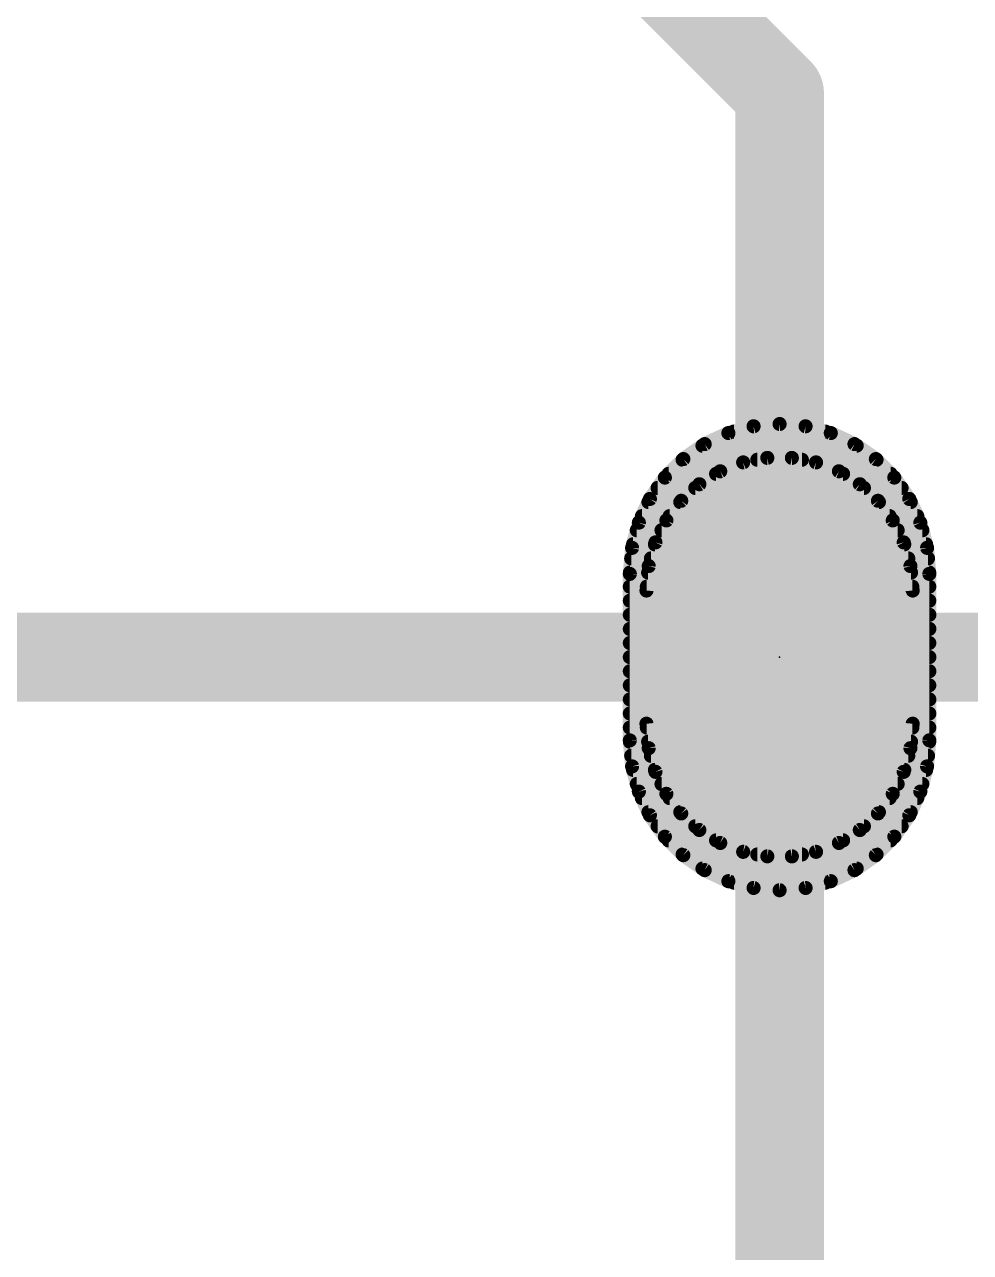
# Model space of a CAD drawing. Extents: x 1 to 105, y 18 to 66.
# Drawn here: x 59.23 to 67.76, y 44.17 to 55.23 of the extents above; entities that cross this region are included whole.
import ezdxf

# ---------------------------------------------------------------- set-up
doc = ezdxf.new("R2010")
doc.units = 0
for name, color, linetype in [('17', 122, 'CONTINUOUS'), ('2', 41, 'CONTINUOUS'), ('23', 53, 'CONTINUOUS'), ('29', 251, 'CONTINUOUS'), ('30', 251, 'CONTINUOUS'), ('4', 41, 'CONTINUOUS'), ('44', 251, 'CONTINUOUS'), ('5', 83, 'CONTINUOUS')]:
    doc.layers.add(name, color=color, linetype=linetype)

# ---------------------------------------------------------------- blocks, each defined once
blk = doc.blocks.new('RECT')
blk.add_solid([(-0.5, -0.5), (0.5, -0.5), (-0.5, 0.5), (0.5, 0.5)])
blk = doc.blocks.new('ROUNDP')
at = {"const_width": 0.5}
blk.add_lwpolyline([(0, -0.25, 1), (0, 0.25, 1), (0, -0.25)], format="xyb", dxfattribs=at)

msp = doc.modelspace()

# ---------------------------------------------------------------- linework, layer by layer
at = {"layer": '2', "const_width": 0.127}
for points in [[(65.8056, 51.6095), (65.5783, 51.5486)], [(66.04, 51.63), (65.8056, 51.6095)], [(66.2744, 51.6095), (66.04, 51.63)], [(66.5017, 51.5486), (66.2744, 51.6095)], [(65.5783, 51.5486), (65.365, 51.4491)], [(65.6283, 51.562), (66.4517, 51.562)], [(66.715, 51.4491), (66.5017, 51.5486)], [(65.365, 51.4491), (65.1722, 51.3142)], [(65.3448, 51.435), (66.7352, 51.435)], [(66.9078, 51.3142), (66.715, 51.4491)], [(65.1722, 51.3142), (65.0058, 51.1478)], [(65.1661, 51.308), (66.9139, 51.308)], [(67.0742, 51.1478), (66.9078, 51.3142)], [(65.0391, 51.181), (67.0409, 51.181)], [(65.0058, 51.1478), (64.8709, 50.955)], [(64.9402, 51.054), (67.1398, 51.054)], [(67.2091, 50.955), (67.0742, 51.1478)], [(64.8709, 50.955), (64.7714, 50.7417)], [(67.3086, 50.7417), (67.2091, 50.955)], [(64.8578, 50.927), (67.2222, 50.927)], [(64.7714, 50.7417), (64.7105, 50.5144)], [(64.7986, 50.8), (67.2814, 50.8)], [(67.3695, 50.5144), (67.3086, 50.7417)], [(64.753, 50.673), (67.327, 50.673)], [(64.7105, 50.5144), (64.69, 50.28)], [(64.719, 50.546), (67.361, 50.546)], [(67.39, 50.28), (67.3695, 50.5144)], [(64.7022, 50.419), (67.3778, 50.419)], [(64.69, 50.28), (64.69, 48.78)], [(64.691, 50.292), (67.389, 50.292)], [(67.39, 48.78), (67.39, 50.28)], [(64.69, 50.165), (67.39, 50.165)], [(64.69, 50.038), (67.39, 50.038)], [(64.69, 49.911), (67.39, 49.911)], [(64.69, 49.784), (67.39, 49.784)], [(64.69, 49.657), (67.39, 49.657)], [(64.69, 49.53), (67.39, 49.53)], [(64.69, 49.403), (67.39, 49.403)], [(64.69, 49.276), (67.39, 49.276)], [(64.69, 49.149), (67.39, 49.149)], [(64.69, 49.022), (67.39, 49.022)], [(64.69, 48.895), (67.39, 48.895)], [(64.69, 48.78), (64.7105, 48.5456)], [(64.691, 48.768), (67.3889, 48.768)], [(67.3695, 48.5456), (67.39, 48.78)], [(64.7022, 48.641), (67.3778, 48.641)], [(64.7105, 48.5456), (64.7714, 48.3183)], [(64.719, 48.514), (67.361, 48.514)], [(67.3086, 48.3183), (67.3695, 48.5456)], [(64.753, 48.387), (67.327, 48.387)], [(64.7714, 48.3183), (64.8709, 48.105)], [(67.2091, 48.105), (67.3086, 48.3183)], [(64.7986, 48.26), (67.2814, 48.26)], [(64.8578, 48.133), (67.2222, 48.133)], [(64.8709, 48.105), (65.0058, 47.9122)], [(67.0742, 47.9122), (67.2091, 48.105)], [(64.9402, 48.006), (67.1398, 48.006)], [(65.0058, 47.9122), (65.1722, 47.7458)], [(65.0391, 47.879), (67.0409, 47.879)], [(66.9078, 47.7458), (67.0742, 47.9122)], [(65.1661, 47.752), (66.9139, 47.752)], [(65.1722, 47.7458), (65.365, 47.6109)], [(66.715, 47.6109), (66.9078, 47.7458)], [(65.3448, 47.625), (66.7352, 47.625)], [(65.365, 47.6109), (65.5783, 47.5114)], [(65.5783, 47.5114), (65.8056, 47.4505)], [(66.2744, 47.4505), (66.5017, 47.5114)], [(66.5017, 47.5114), (66.715, 47.6109)], [(65.6283, 47.498), (66.4517, 47.498)], [(65.8056, 47.4505), (66.04, 47.43)], [(66.04, 47.43), (66.2744, 47.4505)]]:
    msp.add_lwpolyline(points, dxfattribs=at)
at = {"layer": '2', "const_width": 0.0635}
for points in [[(65.8028, 51.6411, 1), (65.8083, 51.5779)], [(65.8138, 51.5788, 1), (65.7974, 51.6402)], [(66.0428, 51.6616, 1), (66.0372, 51.5984)], [(66.0428, 51.5984, 1), (66.0372, 51.6616)], [(66.2826, 51.6402, 1), (66.2662, 51.5788)], [(66.2717, 51.5779, 1), (66.2772, 51.6411)], [(65.5701, 51.5793, 1), (65.5865, 51.5179)], [(65.5917, 51.5198, 1), (65.5649, 51.5774)], [(65.6283, 51.5938, 1), (65.6283, 51.5303)], [(66.4517, 51.5303, 1), (66.4517, 51.5938)], [(66.5151, 51.5774, 1), (66.4883, 51.5198)], [(66.4935, 51.5179, 1), (66.5099, 51.5793)], [(65.3448, 51.4668, 1), (65.3448, 51.4032)], [(65.3516, 51.4779, 1), (65.3784, 51.4204)], [(65.3832, 51.4231, 1), (65.3468, 51.4751)], [(66.7332, 51.4751, 1), (66.6968, 51.4231)], [(66.7016, 51.4204, 1), (66.7284, 51.4779)], [(66.7352, 51.4032, 1), (66.7352, 51.4668)], [(65.1661, 51.3398, 1), (65.1661, 51.2762)], [(65.154, 51.3402, 1), (65.1904, 51.2882)], [(65.1947, 51.2917, 1), (65.1498, 51.3366)], [(66.9302, 51.3366, 1), (66.8853, 51.2917)], [(66.8895, 51.2882, 1), (66.926, 51.3402)], [(66.9139, 51.2762, 1), (66.9139, 51.3398)], [(65.0391, 51.2128, 1), (65.0391, 51.1493)], [(67.0409, 51.1493, 1), (67.0409, 51.2128)], [(64.9402, 51.0858, 1), (64.9402, 51.0222)], [(64.9834, 51.1702, 1), (65.0283, 51.1253)], [(65.0318, 51.1296, 1), (64.9798, 51.166)], [(67.1002, 51.166, 1), (67.0481, 51.1296)], [(67.0517, 51.1253, 1), (67.0966, 51.1702)], [(67.1398, 51.0222, 1), (67.1398, 51.0858)], [(64.8449, 50.9732, 1), (64.8969, 50.9368)], [(64.8996, 50.9416, 1), (64.8421, 50.9684)], [(67.2379, 50.9684, 1), (67.1804, 50.9416)], [(67.1831, 50.9368, 1), (67.2351, 50.9732)], [(64.8578, 50.9588, 1), (64.8578, 50.8952)], [(67.2222, 50.8952, 1), (67.2222, 50.9588)], [(64.7426, 50.7551, 1), (64.8002, 50.7283)], [(64.8021, 50.7335, 1), (64.7407, 50.7499)], [(64.7986, 50.8318, 1), (64.7986, 50.7683)], [(67.3392, 50.7499, 1), (67.2779, 50.7335)], [(67.2798, 50.7283, 1), (67.3374, 50.7551)], [(67.2814, 50.7683, 1), (67.2814, 50.8318)], [(64.753, 50.7048, 1), (64.753, 50.6412)], [(67.327, 50.6412, 1), (67.327, 50.7048)], [(64.6798, 50.5226, 1), (64.7412, 50.5062)], [(64.7421, 50.5117, 1), (64.6789, 50.5172)], [(64.719, 50.5778, 1), (64.719, 50.5142)], [(67.4011, 50.5172, 1), (67.3379, 50.5117)], [(67.3388, 50.5062, 1), (67.4002, 50.5226)], [(67.361, 50.5142, 1), (67.361, 50.5778)], [(64.7022, 50.4508, 1), (64.7022, 50.3873)], [(67.3778, 50.3873, 1), (67.3778, 50.4508)], [(64.7217, 50.28, 1), (64.6582, 50.28)], [(64.691, 50.3238, 1), (64.691, 50.2602)], [(67.4217, 50.28, 1), (67.3582, 50.28)], [(67.389, 50.2602, 1), (67.389, 50.3238)], [(64.69, 50.1968, 1), (64.69, 50.1332)], [(64.6584, 50.2828, 1), (64.7216, 50.2772)], [(67.3584, 50.2772, 1), (67.4216, 50.2828)], [(67.39, 50.1332, 1), (67.39, 50.1968)], [(64.69, 50.0698, 1), (64.69, 50.0063)], [(67.39, 50.0063, 1), (67.39, 50.0698)], [(64.69, 49.9428, 1), (64.69, 49.8792)], [(67.39, 49.8792, 1), (67.39, 49.9428)], [(64.69, 49.8158, 1), (64.69, 49.7522)], [(67.39, 49.7522, 1), (67.39, 49.8158)], [(64.69, 49.6888, 1), (64.69, 49.6253)], [(67.39, 49.6253, 1), (67.39, 49.6888)], [(64.69, 49.5618, 1), (64.69, 49.4982)], [(67.39, 49.4982, 1), (67.39, 49.5618)], [(64.69, 49.4348, 1), (64.69, 49.3713)], [(67.39, 49.3713, 1), (67.39, 49.4348)], [(64.69, 49.3078, 1), (64.69, 49.2443)], [(67.39, 49.2443, 1), (67.39, 49.3078)], [(64.69, 49.1808, 1), (64.69, 49.1172)], [(67.39, 49.1172, 1), (67.39, 49.1808)], [(64.69, 49.0538, 1), (64.69, 48.9903)], [(67.39, 48.9903, 1), (67.39, 49.0538)], [(64.69, 48.9268, 1), (64.69, 48.8633)], [(67.39, 48.8633, 1), (67.39, 48.9268)], [(64.6582, 48.78, 1), (64.7217, 48.78)], [(64.7216, 48.7828, 1), (64.6584, 48.7772)], [(64.691, 48.7998, 1), (64.691, 48.7362)], [(67.3582, 48.78, 1), (67.4217, 48.78)], [(67.4216, 48.7772, 1), (67.3584, 48.7828)], [(67.3889, 48.7362, 1), (67.3889, 48.7998)], [(64.7022, 48.6728, 1), (64.7022, 48.6093)], [(67.3778, 48.6093, 1), (67.3778, 48.6728)], [(64.7412, 48.5538, 1), (64.6798, 48.5374)], [(64.6789, 48.5428, 1), (64.7421, 48.5483)], [(64.719, 48.5458, 1), (64.719, 48.4823)], [(67.3379, 48.5483, 1), (67.4011, 48.5428)], [(67.4002, 48.5374, 1), (67.3388, 48.5538)], [(67.361, 48.4823, 1), (67.361, 48.5458)], [(64.753, 48.4188, 1), (64.753, 48.3552)], [(64.8002, 48.3317, 1), (64.7426, 48.3049)], [(64.7407, 48.3101, 1), (64.8021, 48.3265)], [(67.2779, 48.3265, 1), (67.3392, 48.3101)], [(67.3374, 48.3049, 1), (67.2798, 48.3317)], [(67.327, 48.3552, 1), (67.327, 48.4188)], [(64.7986, 48.2918, 1), (64.7986, 48.2283)], [(67.2814, 48.2283, 1), (67.2814, 48.2918)], [(64.8578, 48.1648, 1), (64.8578, 48.1013)], [(64.8969, 48.1232, 1), (64.8449, 48.0868)], [(64.8421, 48.0916, 1), (64.8996, 48.1184)], [(67.1804, 48.1184, 1), (67.2379, 48.0916)], [(67.2351, 48.0868, 1), (67.1831, 48.1232)], [(67.2222, 48.1013, 1), (67.2222, 48.1648)], [(64.9402, 48.0378, 1), (64.9402, 47.9742)], [(67.1398, 47.9742, 1), (67.1398, 48.0378)], [(65.0283, 47.9347, 1), (64.9834, 47.8898)], [(64.9798, 47.894, 1), (65.0318, 47.9304)], [(65.0391, 47.9108, 1), (65.0391, 47.8473)], [(67.0409, 47.8473, 1), (67.0409, 47.9108)], [(67.0481, 47.9304, 1), (67.1002, 47.894)], [(67.0966, 47.8898, 1), (67.0517, 47.9347)], [(65.1661, 47.7838, 1), (65.1661, 47.7203)], [(65.1904, 47.7718, 1), (65.154, 47.7198)], [(65.1498, 47.7234, 1), (65.1947, 47.7683)], [(66.8853, 47.7683, 1), (66.9302, 47.7234)], [(66.926, 47.7198, 1), (66.8895, 47.7718)], [(66.9139, 47.7203, 1), (66.9139, 47.7838)], [(65.3448, 47.6568, 1), (65.3448, 47.5932)], [(66.7352, 47.5932, 1), (66.7352, 47.6568)], [(65.3784, 47.6396, 1), (65.3516, 47.5821)], [(65.3468, 47.5849, 1), (65.3832, 47.6369)], [(65.5865, 47.5421, 1), (65.5701, 47.4807)], [(65.5649, 47.4826, 1), (65.5917, 47.5402)], [(66.4883, 47.5402, 1), (66.5151, 47.4826)], [(66.5099, 47.4807, 1), (66.4935, 47.5421)], [(66.6968, 47.6369, 1), (66.7332, 47.5849)], [(66.7284, 47.5821, 1), (66.7016, 47.6396)], [(65.6283, 47.5298, 1), (65.6283, 47.4663)], [(65.8083, 47.4821, 1), (65.8028, 47.4189)], [(65.7974, 47.4198, 1), (65.8138, 47.4812)], [(66.0372, 47.4616, 1), (66.0428, 47.3984)], [(66.0372, 47.3984, 1), (66.0428, 47.4616)], [(66.2662, 47.4812, 1), (66.2826, 47.4198)], [(66.2772, 47.4189, 1), (66.2717, 47.4821)], [(66.4517, 47.4663, 1), (66.4517, 47.5298)]]:
    msp.add_lwpolyline(points, format="xyb", dxfattribs=at)
at = {"layer": '23'}
msp.add_point((66.04, 49.53), dxfattribs=at)
at = {"layer": '4'}
for points, const_width in [([(66.04, 54.61), (64.77, 55.88)], 0.8), ([(66.04, 52.28), (66.04, 54.61)], 0.8), ([(66.04, 54.61), (66.04, 54.61)], 0.8), ([(65.7116, 51.2842), (65.5051, 51.2042)], 0.127), ([(65.9293, 51.3249), (65.7116, 51.2842)], 0.127), ([(65.839, 51.308), (66.241, 51.308)], 0.127), ([(66.1507, 51.3249), (65.9293, 51.3249)], 0.127), ([(66.3684, 51.2842), (66.1507, 51.3249)], 0.127), ([(66.5749, 51.2042), (66.3684, 51.2842)], 0.127), ([(65.5051, 51.2042), (65.3168, 51.0876)], 0.127), ([(65.4676, 51.181), (66.6124, 51.181)], 0.127), ([(66.7632, 51.0876), (66.5749, 51.2042)], 0.127), ([(65.3168, 51.0876), (65.1532, 50.9384)], 0.127), ([(65.28, 51.054), (66.8, 51.054)], 0.127), ([(66.9268, 50.9384), (66.7632, 51.0876)], 0.127), ([(65.1532, 50.9384), (65.0197, 50.7617)], 0.127), ([(67.0603, 50.7617), (66.9268, 50.9384)], 0.127), ([(65.1446, 50.927), (66.9354, 50.927)], 0.127), ([(65.0197, 50.7617), (64.921, 50.5635)], 0.127), ([(65.0486, 50.8), (67.0314, 50.8)], 0.127), ([(67.159, 50.5635), (67.0603, 50.7617)], 0.127), ([(64.9756, 50.673), (67.1044, 50.673)], 0.127), ([(64.921, 50.5635), (64.8604, 50.3505)], 0.127), ([(64.9161, 50.546), (67.1639, 50.546)], 0.127), ([(67.2196, 50.3505), (67.159, 50.5635)], 0.127), ([(64.8799, 50.419), (67.2001, 50.419)], 0.127), ([(64.8604, 50.3505), (64.84, 50.13)], 0.127), ([(64.855, 50.292), (67.225, 50.292)], 0.127), ([(67.24, 50.13), (67.2196, 50.3505)], 0.127), ([(64.8432, 50.165), (67.2368, 50.165)], 0.127), ([(64.84, 50.13), (67.24, 50.13)], 0.127), ([(64.8604, 48.7095), (64.84, 48.93)], 0.127), ([(64.84, 48.93), (67.24, 48.93)], 0.127), ([(64.8432, 48.895), (67.2368, 48.895)], 0.127), ([(67.24, 48.93), (67.2196, 48.7095)], 0.127), ([(64.855, 48.768), (67.225, 48.768)], 0.127), ([(64.921, 48.4965), (64.8604, 48.7095)], 0.127), ([(64.8799, 48.641), (67.2001, 48.641)], 0.127), ([(67.2196, 48.7095), (67.159, 48.4965)], 0.127), ([(64.9161, 48.514), (67.1639, 48.514)], 0.127), ([(65.0197, 48.2983), (64.921, 48.4965)], 0.127), ([(67.159, 48.4965), (67.0603, 48.2983)], 0.127), ([(64.9756, 48.387), (67.1044, 48.387)], 0.127), ([(65.1532, 48.1216), (65.0197, 48.2983)], 0.127), ([(67.0603, 48.2983), (66.9268, 48.1216)], 0.127), ([(65.0486, 48.26), (67.0314, 48.26)], 0.127), ([(65.1446, 48.133), (66.9354, 48.133)], 0.127), ([(65.3168, 47.9724), (65.1532, 48.1216)], 0.127), ([(66.9268, 48.1216), (66.7632, 47.9724)], 0.127), ([(65.28, 48.006), (66.8, 48.006)], 0.127), ([(65.5051, 47.8558), (65.3168, 47.9724)], 0.127), ([(66.7632, 47.9724), (66.5749, 47.8558)], 0.127), ([(65.4676, 47.879), (66.6124, 47.879)], 0.127), ([(65.7116, 47.7758), (65.5051, 47.8558)], 0.127), ([(66.5749, 47.8558), (66.3684, 47.7758)], 0.127), ([(65.9293, 47.7351), (65.7116, 47.7758)], 0.127), ([(65.839, 47.752), (66.241, 47.752)], 0.127), ([(66.1507, 47.7351), (65.9293, 47.7351)], 0.127), ([(66.3684, 47.7758), (66.1507, 47.7351)], 0.127), ([(66.04, 46.78), (66.04, 44.66)], 0.8), ([(66.04, 44.66), (66.04, 44.66)], 0.8)]:
    msp.add_lwpolyline(points, dxfattribs=dict(at, const_width=const_width))
for points, const_width in [([(66.24, 54.61, 1), (65.84, 54.61)], 0.4), ([(66.1814, 54.4686, 1), (65.8986, 54.7514)], 0.4), ([(65.8986, 54.7514, 1), (66.1814, 54.4686)], 0.4), ([(65.8986, 54.4686, 1), (66.1814, 54.7514)], 0.4), ([(65.84, 52.28, 1), (66.24, 52.28)], 0.4), ([(65.7058, 51.3154, 1), (65.7174, 51.253)], 0.0635), ([(65.7231, 51.2546, 1), (65.7001, 51.3138)], 0.0635), ([(65.839, 51.3398, 1), (65.839, 51.2762)], 0.0635), ([(65.9293, 51.3566, 1), (65.9293, 51.2931)], 0.0635), ([(65.9351, 51.2937, 1), (65.9234, 51.3561)], 0.0635), ([(66.1566, 51.3561, 1), (66.1449, 51.2937)], 0.0635), ([(66.1507, 51.2931, 1), (66.1507, 51.3566)], 0.0635), ([(66.241, 51.2762, 1), (66.241, 51.3398)], 0.0635), ([(66.3799, 51.3138, 1), (66.3569, 51.2546)], 0.0635), ([(66.3626, 51.253, 1), (66.3742, 51.3154)], 0.0635), ([(65.4676, 51.2128, 1), (65.4676, 51.1493)], 0.0635), ([(65.4936, 51.2338, 1), (65.5166, 51.1746)], 0.0635), ([(65.5218, 51.1772, 1), (65.4884, 51.2312)], 0.0635), ([(66.5916, 51.2312, 1), (66.5582, 51.1772)], 0.0635), ([(66.5634, 51.1746, 1), (66.5864, 51.2338)], 0.0635), ([(66.6124, 51.1493, 1), (66.6124, 51.2128)], 0.0635), ([(65.28, 51.0858, 1), (65.28, 51.0222)], 0.0635), ([(65.3001, 51.1146, 1), (65.3335, 51.0606)], 0.0635), ([(65.3382, 51.0642, 1), (65.2954, 51.1111)], 0.0635), ([(66.7845, 51.1111, 1), (66.7418, 51.0642)], 0.0635), ([(66.7464, 51.0606, 1), (66.7799, 51.1146)], 0.0635), ([(66.8, 51.0222, 1), (66.8, 51.0858)], 0.0635), ([(65.1785, 50.9193, 1), (65.1279, 50.9576)], 0.0635), ([(66.9521, 50.9576, 1), (66.9015, 50.9193)], 0.0635), ([(65.1446, 50.9588, 1), (65.1446, 50.8952)], 0.0635), ([(65.1318, 50.9619, 1), (65.1746, 50.915)], 0.0635), ([(66.9054, 50.915, 1), (66.9482, 50.9619)], 0.0635), ([(66.9354, 50.8952, 1), (66.9354, 50.9588)], 0.0635), ([(64.9944, 50.7809, 1), (65.0451, 50.7426)], 0.0635), ([(65.0482, 50.7476, 1), (64.9913, 50.7759)], 0.0635), ([(65.0486, 50.8318, 1), (65.0486, 50.7683)], 0.0635), ([(67.0887, 50.7759, 1), (67.0318, 50.7476)], 0.0635), ([(67.0314, 50.7683, 1), (67.0314, 50.8318)], 0.0635), ([(67.0349, 50.7426, 1), (67.0856, 50.7809)], 0.0635), ([(64.9756, 50.7048, 1), (64.9756, 50.6412)], 0.0635), ([(67.1044, 50.6412, 1), (67.1044, 50.7048)], 0.0635), ([(64.9161, 50.5778, 1), (64.9161, 50.5142)], 0.0635), ([(64.8926, 50.5776, 1), (64.9495, 50.5493)], 0.0635), ([(64.9516, 50.5548, 1), (64.8905, 50.5722)], 0.0635), ([(67.1895, 50.5722, 1), (67.1284, 50.5548)], 0.0635), ([(67.1305, 50.5493, 1), (67.1874, 50.5776)], 0.0635), ([(67.1639, 50.5142, 1), (67.1639, 50.5778)], 0.0635), ([(64.8799, 50.4508, 1), (64.8799, 50.3873)], 0.0635), ([(67.2001, 50.3873, 1), (67.2001, 50.4508)], 0.0635), ([(64.855, 50.3238, 1), (64.855, 50.2602)], 0.0635), ([(64.8299, 50.3592, 1), (64.891, 50.3418)], 0.0635), ([(64.892, 50.3476, 1), (64.8288, 50.3534)], 0.0635), ([(67.2512, 50.3534, 1), (67.188, 50.3476)], 0.0635), ([(67.189, 50.3418, 1), (67.2501, 50.3592)], 0.0635), ([(67.225, 50.2602, 1), (67.225, 50.3238)], 0.0635), ([(64.8432, 50.1968, 1), (64.8432, 50.1332)], 0.0635), ([(67.2368, 50.1332, 1), (67.2368, 50.1968)], 0.0635), ([(64.84, 50.1618, 1), (64.84, 50.0983)], 0.0635), ([(64.8084, 50.1329, 1), (64.8716, 50.1271)], 0.0635), ([(67.2084, 50.1271, 1), (67.2716, 50.1329)], 0.0635), ([(67.24, 50.0983, 1), (67.24, 50.1618)], 0.0635), ([(64.84, 48.9618, 1), (64.84, 48.8982)], 0.0635), ([(64.8716, 48.9329, 1), (64.8084, 48.9271)], 0.0635), ([(64.8432, 48.9268, 1), (64.8432, 48.8633)], 0.0635), ([(67.2716, 48.9271, 1), (67.2084, 48.9329)], 0.0635), ([(67.2368, 48.8633, 1), (67.2368, 48.9268)], 0.0635), ([(67.24, 48.8982, 1), (67.24, 48.9618)], 0.0635), ([(64.855, 48.7998, 1), (64.855, 48.7362)], 0.0635), ([(67.225, 48.7362, 1), (67.225, 48.7998)], 0.0635), ([(64.891, 48.7182, 1), (64.8299, 48.7008)], 0.0635), ([(64.8288, 48.7066, 1), (64.892, 48.7124)], 0.0635), ([(64.8799, 48.6728, 1), (64.8799, 48.6093)], 0.0635), ([(67.188, 48.7124, 1), (67.2512, 48.7066)], 0.0635), ([(67.2501, 48.7008, 1), (67.189, 48.7182)], 0.0635), ([(67.2001, 48.6093, 1), (67.2001, 48.6728)], 0.0635), ([(64.9161, 48.5458, 1), (64.9161, 48.4823)], 0.0635), ([(67.1639, 48.4823, 1), (67.1639, 48.5458)], 0.0635), ([(64.9495, 48.5107, 1), (64.8926, 48.4824)], 0.0635), ([(64.8905, 48.4878, 1), (64.9516, 48.5052)], 0.0635), ([(67.1284, 48.5052, 1), (67.1895, 48.4878)], 0.0635), ([(67.1874, 48.4824, 1), (67.1305, 48.5107)], 0.0635), ([(64.9756, 48.4188, 1), (64.9756, 48.3552)], 0.0635), ([(65.0451, 48.3174, 1), (64.9944, 48.2791)], 0.0635), ([(64.9913, 48.2841, 1), (65.0482, 48.3124)], 0.0635), ([(67.0318, 48.3124, 1), (67.0887, 48.2841)], 0.0635), ([(67.0856, 48.2791, 1), (67.0349, 48.3174)], 0.0635), ([(67.1044, 48.3552, 1), (67.1044, 48.4188)], 0.0635), ([(65.0486, 48.2918, 1), (65.0486, 48.2283)], 0.0635), ([(67.0314, 48.2283, 1), (67.0314, 48.2918)], 0.0635), ([(65.1446, 48.1648, 1), (65.1446, 48.1013)], 0.0635), ([(65.1746, 48.145, 1), (65.1318, 48.0981)], 0.0635), ([(65.1279, 48.1024, 1), (65.1785, 48.1407)], 0.0635), ([(66.9015, 48.1407, 1), (66.9521, 48.1024)], 0.0635), ([(66.9482, 48.0981, 1), (66.9054, 48.145)], 0.0635), ([(66.9354, 48.1013, 1), (66.9354, 48.1648)], 0.0635), ([(65.28, 48.0378, 1), (65.28, 47.9742)], 0.0635), ([(65.3335, 47.9994, 1), (65.3001, 47.9454)], 0.0635), ([(65.2954, 47.9489, 1), (65.3382, 47.9958)], 0.0635), ([(66.7418, 47.9958, 1), (66.7845, 47.9489)], 0.0635), ([(66.7799, 47.9454, 1), (66.7464, 47.9994)], 0.0635), ([(66.8, 47.9742, 1), (66.8, 48.0378)], 0.0635), ([(65.4676, 47.9108, 1), (65.4676, 47.8473)], 0.0635), ([(65.5166, 47.8854, 1), (65.4936, 47.8262)], 0.0635), ([(65.4884, 47.8288, 1), (65.5218, 47.8828)], 0.0635), ([(66.5582, 47.8828, 1), (66.5916, 47.8288)], 0.0635), ([(66.5864, 47.8262, 1), (66.5634, 47.8854)], 0.0635), ([(66.6124, 47.8473, 1), (66.6124, 47.9108)], 0.0635), ([(65.7174, 47.807, 1), (65.7058, 47.7446)], 0.0635), ([(65.7001, 47.7462, 1), (65.7231, 47.8054)], 0.0635), ([(65.839, 47.7838, 1), (65.839, 47.7203)], 0.0635), ([(65.9293, 47.7669, 1), (65.9293, 47.7034)], 0.0635), ([(65.9234, 47.7039, 1), (65.9351, 47.7663)], 0.0635), ([(66.1449, 47.7663, 1), (66.1566, 47.7039)], 0.0635), ([(66.1507, 47.7034, 1), (66.1507, 47.7669)], 0.0635), ([(66.241, 47.7203, 1), (66.241, 47.7838)], 0.0635), ([(66.3569, 47.8054, 1), (66.3799, 47.7462)], 0.0635), ([(66.3742, 47.7446, 1), (66.3626, 47.807)], 0.0635), ([(66.24, 46.78, 1), (65.84, 46.78)], 0.4), ([(66.1814, 44.8014, 1), (65.8986, 44.5186)], 0.4), ([(65.8986, 44.5186, 1), (66.1814, 44.8014)], 0.4), ([(65.84, 44.66, 1), (66.24, 44.66)], 0.4)]:
    msp.add_lwpolyline(points, format="xyb", dxfattribs=dict(at, const_width=const_width))
at = {"layer": '44'}
for centre in [(66.04, 52.28), (66.02, 49.53), (66.04, 46.78), (66.04, 44.66)]:
    msp.add_circle(centre, 0, dxfattribs=at)
at = {"layer": '5'}
for points, const_width in [([(65.8056, 51.6095), (65.5783, 51.5486)], 0.127), ([(66.04, 51.63), (65.8056, 51.6095)], 0.127), ([(66.2744, 51.6095), (66.04, 51.63)], 0.127), ([(66.5017, 51.5486), (66.2744, 51.6095)], 0.127), ([(65.5783, 51.5486), (65.365, 51.4491)], 0.127), ([(65.6283, 51.562), (66.4517, 51.562)], 0.127), ([(66.715, 51.4491), (66.5017, 51.5486)], 0.127), ([(65.365, 51.4491), (65.1722, 51.3142)], 0.127), ([(65.3448, 51.435), (66.7352, 51.435)], 0.127), ([(66.9078, 51.3142), (66.715, 51.4491)], 0.127), ([(65.1722, 51.3142), (65.0058, 51.1478)], 0.127), ([(65.1661, 51.308), (66.9139, 51.308)], 0.127), ([(67.0742, 51.1478), (66.9078, 51.3142)], 0.127), ([(65.0391, 51.181), (67.0409, 51.181)], 0.127), ([(65.0058, 51.1478), (64.8709, 50.955)], 0.127), ([(64.9402, 51.054), (67.1398, 51.054)], 0.127), ([(67.2091, 50.955), (67.0742, 51.1478)], 0.127), ([(64.8709, 50.955), (64.7714, 50.7417)], 0.127), ([(67.3086, 50.7417), (67.2091, 50.955)], 0.127), ([(64.8578, 50.927), (67.2222, 50.927)], 0.127), ([(64.7714, 50.7417), (64.7105, 50.5144)], 0.127), ([(64.7986, 50.8), (67.2814, 50.8)], 0.127), ([(67.3695, 50.5144), (67.3086, 50.7417)], 0.127), ([(64.753, 50.673), (67.327, 50.673)], 0.127), ([(64.7105, 50.5144), (64.69, 50.28)], 0.127), ([(64.719, 50.546), (67.361, 50.546)], 0.127), ([(67.39, 50.28), (67.3695, 50.5144)], 0.127), ([(64.7022, 50.419), (67.3778, 50.419)], 0.127), ([(64.69, 50.28), (64.69, 48.78)], 0.127), ([(64.691, 50.292), (67.389, 50.292)], 0.127), ([(67.39, 48.78), (67.39, 50.28)], 0.127), ([(64.69, 50.165), (67.39, 50.165)], 0.127), ([(64.69, 50.038), (67.39, 50.038)], 0.127), ([(66.02, 49.53), (54.59, 49.53)], 0.8), ([(64.69, 49.911), (67.39, 49.911)], 0.127), ([(77.45, 49.53), (66.02, 49.53)], 0.8), ([(64.69, 49.784), (67.39, 49.784)], 0.127), ([(64.69, 49.657), (67.39, 49.657)], 0.127), ([(64.69, 49.53), (67.39, 49.53)], 0.127), ([(64.69, 49.403), (67.39, 49.403)], 0.127), ([(64.69, 49.276), (67.39, 49.276)], 0.127), ([(64.69, 49.149), (67.39, 49.149)], 0.127), ([(64.69, 49.022), (67.39, 49.022)], 0.127), ([(64.69, 48.895), (67.39, 48.895)], 0.127), ([(64.69, 48.78), (64.7105, 48.5456)], 0.127), ([(64.691, 48.768), (67.3889, 48.768)], 0.127), ([(67.3695, 48.5456), (67.39, 48.78)], 0.127), ([(64.7022, 48.641), (67.3778, 48.641)], 0.127), ([(64.7105, 48.5456), (64.7714, 48.3183)], 0.127), ([(64.719, 48.514), (67.361, 48.514)], 0.127), ([(67.3086, 48.3183), (67.3695, 48.5456)], 0.127), ([(64.753, 48.387), (67.327, 48.387)], 0.127), ([(64.7714, 48.3183), (64.8709, 48.105)], 0.127), ([(67.2091, 48.105), (67.3086, 48.3183)], 0.127), ([(64.7986, 48.26), (67.2814, 48.26)], 0.127), ([(64.8578, 48.133), (67.2222, 48.133)], 0.127), ([(64.8709, 48.105), (65.0058, 47.9122)], 0.127), ([(67.0742, 47.9122), (67.2091, 48.105)], 0.127), ([(64.9402, 48.006), (67.1398, 48.006)], 0.127), ([(65.0058, 47.9122), (65.1722, 47.7458)], 0.127), ([(65.0391, 47.879), (67.0409, 47.879)], 0.127), ([(66.9078, 47.7458), (67.0742, 47.9122)], 0.127), ([(65.1661, 47.752), (66.9139, 47.752)], 0.127), ([(65.1722, 47.7458), (65.365, 47.6109)], 0.127), ([(66.715, 47.6109), (66.9078, 47.7458)], 0.127), ([(65.3448, 47.625), (66.7352, 47.625)], 0.127), ([(65.365, 47.6109), (65.5783, 47.5114)], 0.127), ([(65.5783, 47.5114), (65.8056, 47.4505)], 0.127), ([(66.2744, 47.4505), (66.5017, 47.5114)], 0.127), ([(66.5017, 47.5114), (66.715, 47.6109)], 0.127), ([(65.6283, 47.498), (66.4517, 47.498)], 0.127), ([(65.8056, 47.4505), (66.04, 47.43)], 0.127), ([(66.04, 47.43), (66.2744, 47.4505)], 0.127)]:
    msp.add_lwpolyline(points, dxfattribs=dict(at, const_width=const_width))
for points, const_width in [([(65.8028, 51.6411, 1), (65.8083, 51.5779)], 0.0635), ([(65.8138, 51.5788, 1), (65.7974, 51.6402)], 0.0635), ([(66.0428, 51.6616, 1), (66.0372, 51.5984)], 0.0635), ([(66.0428, 51.5984, 1), (66.0372, 51.6616)], 0.0635), ([(66.2826, 51.6402, 1), (66.2662, 51.5788)], 0.0635), ([(66.2717, 51.5779, 1), (66.2772, 51.6411)], 0.0635), ([(65.5701, 51.5793, 1), (65.5865, 51.5179)], 0.0635), ([(65.5917, 51.5198, 1), (65.5649, 51.5774)], 0.0635), ([(65.6283, 51.5938, 1), (65.6283, 51.5303)], 0.0635), ([(66.4517, 51.5303, 1), (66.4517, 51.5938)], 0.0635), ([(66.5151, 51.5774, 1), (66.4883, 51.5198)], 0.0635), ([(66.4935, 51.5179, 1), (66.5099, 51.5793)], 0.0635), ([(65.3448, 51.4668, 1), (65.3448, 51.4032)], 0.0635), ([(65.3516, 51.4779, 1), (65.3784, 51.4204)], 0.0635), ([(65.3832, 51.4231, 1), (65.3468, 51.4751)], 0.0635), ([(66.7332, 51.4751, 1), (66.6968, 51.4231)], 0.0635), ([(66.7016, 51.4204, 1), (66.7284, 51.4779)], 0.0635), ([(66.7352, 51.4032, 1), (66.7352, 51.4668)], 0.0635), ([(65.1661, 51.3398, 1), (65.1661, 51.2762)], 0.0635), ([(65.154, 51.3402, 1), (65.1904, 51.2882)], 0.0635), ([(65.1947, 51.2917, 1), (65.1498, 51.3366)], 0.0635), ([(66.9302, 51.3366, 1), (66.8853, 51.2917)], 0.0635), ([(66.8895, 51.2882, 1), (66.926, 51.3402)], 0.0635), ([(66.9139, 51.2762, 1), (66.9139, 51.3398)], 0.0635), ([(65.0391, 51.2128, 1), (65.0391, 51.1493)], 0.0635), ([(67.0409, 51.1493, 1), (67.0409, 51.2128)], 0.0635), ([(64.9402, 51.0858, 1), (64.9402, 51.0222)], 0.0635), ([(64.9834, 51.1702, 1), (65.0283, 51.1253)], 0.0635), ([(65.0318, 51.1296, 1), (64.9798, 51.166)], 0.0635), ([(67.1002, 51.166, 1), (67.0481, 51.1296)], 0.0635), ([(67.0517, 51.1253, 1), (67.0966, 51.1702)], 0.0635), ([(67.1398, 51.0222, 1), (67.1398, 51.0858)], 0.0635), ([(64.8449, 50.9732, 1), (64.8969, 50.9368)], 0.0635), ([(64.8996, 50.9416, 1), (64.8421, 50.9684)], 0.0635), ([(67.2379, 50.9684, 1), (67.1804, 50.9416)], 0.0635), ([(67.1831, 50.9368, 1), (67.2351, 50.9732)], 0.0635), ([(64.8578, 50.9588, 1), (64.8578, 50.8952)], 0.0635), ([(67.2222, 50.8952, 1), (67.2222, 50.9588)], 0.0635), ([(64.7426, 50.7551, 1), (64.8002, 50.7283)], 0.0635), ([(64.8021, 50.7335, 1), (64.7407, 50.7499)], 0.0635), ([(64.7986, 50.8318, 1), (64.7986, 50.7683)], 0.0635), ([(67.3392, 50.7499, 1), (67.2779, 50.7335)], 0.0635), ([(67.2798, 50.7283, 1), (67.3374, 50.7551)], 0.0635), ([(67.2814, 50.7683, 1), (67.2814, 50.8318)], 0.0635), ([(64.753, 50.7048, 1), (64.753, 50.6412)], 0.0635), ([(67.327, 50.6412, 1), (67.327, 50.7048)], 0.0635), ([(64.6798, 50.5226, 1), (64.7412, 50.5062)], 0.0635), ([(64.7421, 50.5117, 1), (64.6789, 50.5172)], 0.0635), ([(64.719, 50.5778, 1), (64.719, 50.5142)], 0.0635), ([(67.4011, 50.5172, 1), (67.3379, 50.5117)], 0.0635), ([(67.3388, 50.5062, 1), (67.4002, 50.5226)], 0.0635), ([(67.361, 50.5142, 1), (67.361, 50.5778)], 0.0635), ([(64.7022, 50.4508, 1), (64.7022, 50.3873)], 0.0635), ([(67.3778, 50.3873, 1), (67.3778, 50.4508)], 0.0635), ([(64.7217, 50.28, 1), (64.6582, 50.28)], 0.0635), ([(64.691, 50.3238, 1), (64.691, 50.2602)], 0.0635), ([(67.4217, 50.28, 1), (67.3582, 50.28)], 0.0635), ([(67.389, 50.2602, 1), (67.389, 50.3238)], 0.0635), ([(64.69, 50.1968, 1), (64.69, 50.1332)], 0.0635), ([(64.6584, 50.2828, 1), (64.7216, 50.2772)], 0.0635), ([(67.3584, 50.2772, 1), (67.4216, 50.2828)], 0.0635), ([(67.39, 50.1332, 1), (67.39, 50.1968)], 0.0635), ([(64.69, 50.0698, 1), (64.69, 50.0063)], 0.0635), ([(67.39, 50.0063, 1), (67.39, 50.0698)], 0.0635), ([(64.69, 49.9428, 1), (64.69, 49.8792)], 0.0635), ([(66.02, 49.73, 1), (66.02, 49.33)], 0.4), ([(66.02, 49.33, 1), (66.02, 49.73)], 0.4), ([(67.39, 49.8792, 1), (67.39, 49.9428)], 0.0635), ([(64.69, 49.8158, 1), (64.69, 49.7522)], 0.0635), ([(67.39, 49.7522, 1), (67.39, 49.8158)], 0.0635), ([(64.69, 49.6888, 1), (64.69, 49.6253)], 0.0635), ([(67.39, 49.6253, 1), (67.39, 49.6888)], 0.0635), ([(64.69, 49.5618, 1), (64.69, 49.4982)], 0.0635), ([(67.39, 49.4982, 1), (67.39, 49.5618)], 0.0635), ([(64.69, 49.4348, 1), (64.69, 49.3713)], 0.0635), ([(67.39, 49.3713, 1), (67.39, 49.4348)], 0.0635), ([(64.69, 49.3078, 1), (64.69, 49.2443)], 0.0635), ([(67.39, 49.2443, 1), (67.39, 49.3078)], 0.0635), ([(64.69, 49.1808, 1), (64.69, 49.1172)], 0.0635), ([(67.39, 49.1172, 1), (67.39, 49.1808)], 0.0635), ([(64.69, 49.0538, 1), (64.69, 48.9903)], 0.0635), ([(67.39, 48.9903, 1), (67.39, 49.0538)], 0.0635), ([(64.69, 48.9268, 1), (64.69, 48.8633)], 0.0635), ([(67.39, 48.8633, 1), (67.39, 48.9268)], 0.0635), ([(64.6582, 48.78, 1), (64.7217, 48.78)], 0.0635), ([(64.7216, 48.7828, 1), (64.6584, 48.7772)], 0.0635), ([(64.691, 48.7998, 1), (64.691, 48.7362)], 0.0635), ([(67.3582, 48.78, 1), (67.4217, 48.78)], 0.0635), ([(67.4216, 48.7772, 1), (67.3584, 48.7828)], 0.0635), ([(67.3889, 48.7362, 1), (67.3889, 48.7998)], 0.0635), ([(64.7022, 48.6728, 1), (64.7022, 48.6093)], 0.0635), ([(67.3778, 48.6093, 1), (67.3778, 48.6728)], 0.0635), ([(64.7412, 48.5538, 1), (64.6798, 48.5374)], 0.0635), ([(64.6789, 48.5428, 1), (64.7421, 48.5483)], 0.0635), ([(64.719, 48.5458, 1), (64.719, 48.4823)], 0.0635), ([(67.3379, 48.5483, 1), (67.4011, 48.5428)], 0.0635), ([(67.4002, 48.5374, 1), (67.3388, 48.5538)], 0.0635), ([(67.361, 48.4823, 1), (67.361, 48.5458)], 0.0635), ([(64.753, 48.4188, 1), (64.753, 48.3552)], 0.0635), ([(64.8002, 48.3317, 1), (64.7426, 48.3049)], 0.0635), ([(64.7407, 48.3101, 1), (64.8021, 48.3265)], 0.0635), ([(67.2779, 48.3265, 1), (67.3392, 48.3101)], 0.0635), ([(67.3374, 48.3049, 1), (67.2798, 48.3317)], 0.0635), ([(67.327, 48.3552, 1), (67.327, 48.4188)], 0.0635), ([(64.7986, 48.2918, 1), (64.7986, 48.2283)], 0.0635), ([(67.2814, 48.2283, 1), (67.2814, 48.2918)], 0.0635), ([(64.8578, 48.1648, 1), (64.8578, 48.1013)], 0.0635), ([(64.8969, 48.1232, 1), (64.8449, 48.0868)], 0.0635), ([(64.8421, 48.0916, 1), (64.8996, 48.1184)], 0.0635), ([(67.1804, 48.1184, 1), (67.2379, 48.0916)], 0.0635), ([(67.2351, 48.0868, 1), (67.1831, 48.1232)], 0.0635), ([(67.2222, 48.1013, 1), (67.2222, 48.1648)], 0.0635), ([(64.9402, 48.0378, 1), (64.9402, 47.9742)], 0.0635), ([(67.1398, 47.9742, 1), (67.1398, 48.0378)], 0.0635), ([(65.0283, 47.9347, 1), (64.9834, 47.8898)], 0.0635), ([(64.9798, 47.894, 1), (65.0318, 47.9304)], 0.0635), ([(65.0391, 47.9108, 1), (65.0391, 47.8473)], 0.0635), ([(67.0409, 47.8473, 1), (67.0409, 47.9108)], 0.0635), ([(67.0481, 47.9304, 1), (67.1002, 47.894)], 0.0635), ([(67.0966, 47.8898, 1), (67.0517, 47.9347)], 0.0635), ([(65.1661, 47.7838, 1), (65.1661, 47.7203)], 0.0635), ([(65.1904, 47.7718, 1), (65.154, 47.7198)], 0.0635), ([(65.1498, 47.7234, 1), (65.1947, 47.7683)], 0.0635), ([(66.8853, 47.7683, 1), (66.9302, 47.7234)], 0.0635), ([(66.926, 47.7198, 1), (66.8895, 47.7718)], 0.0635), ([(66.9139, 47.7203, 1), (66.9139, 47.7838)], 0.0635), ([(65.3448, 47.6568, 1), (65.3448, 47.5932)], 0.0635), ([(66.7352, 47.5932, 1), (66.7352, 47.6568)], 0.0635), ([(65.3784, 47.6396, 1), (65.3516, 47.5821)], 0.0635), ([(65.3468, 47.5849, 1), (65.3832, 47.6369)], 0.0635), ([(65.5865, 47.5421, 1), (65.5701, 47.4807)], 0.0635), ([(65.5649, 47.4826, 1), (65.5917, 47.5402)], 0.0635), ([(66.4883, 47.5402, 1), (66.5151, 47.4826)], 0.0635), ([(66.5099, 47.4807, 1), (66.4935, 47.5421)], 0.0635), ([(66.6968, 47.6369, 1), (66.7332, 47.5849)], 0.0635), ([(66.7284, 47.5821, 1), (66.7016, 47.6396)], 0.0635), ([(65.6283, 47.5298, 1), (65.6283, 47.4663)], 0.0635), ([(65.8083, 47.4821, 1), (65.8028, 47.4189)], 0.0635), ([(65.7974, 47.4198, 1), (65.8138, 47.4812)], 0.0635), ([(66.0372, 47.4616, 1), (66.0428, 47.3984)], 0.0635), ([(66.0372, 47.3984, 1), (66.0428, 47.4616)], 0.0635), ([(66.2662, 47.4812, 1), (66.2826, 47.4198)], 0.0635), ([(66.2772, 47.4189, 1), (66.2717, 47.4821)], 0.0635), ([(66.4517, 47.4663, 1), (66.4517, 47.5298)], 0.0635)]:
    msp.add_lwpolyline(points, format="xyb", dxfattribs=dict(at, const_width=const_width))

# ---------------------------------------------------------------- block references
at = {"layer": '17', "xscale": 0.0002, "yscale": 0.0002, "rotation": 270}
for p in [(66.04, 52.28), (66.04, 52.28), (66.04, 52.28), (66.04, 52.28), (66.04, 52.28), (66.04, 52.28), (66.04, 52.28), (66.04, 52.28), (66.04, 52.28), (66.04, 52.28), (66.04, 52.28), (66.04, 52.28), (66.04, 52.28), (66.04, 52.28), (66.04, 52.28), (66.04, 52.28), (66.02, 49.53), (66.02, 49.53), (66.02, 49.53), (66.02, 49.53), (66.02, 49.53), (66.02, 49.53), (66.02, 49.53), (66.02, 49.53), (66.02, 49.53), (66.02, 49.53), (66.02, 49.53), (66.02, 49.53), (66.02, 49.53), (66.02, 49.53), (66.02, 49.53), (66.02, 49.53), (66.04, 46.78), (66.04, 46.78), (66.04, 46.78), (66.04, 46.78), (66.04, 46.78), (66.04, 46.78), (66.04, 46.78), (66.04, 46.78), (66.04, 46.78), (66.04, 46.78), (66.04, 46.78), (66.04, 46.78), (66.04, 46.78), (66.04, 46.78), (66.04, 46.78), (66.04, 46.78), (66.04, 44.66), (66.04, 44.66), (66.04, 44.66), (66.04, 44.66), (66.04, 44.66), (66.04, 44.66), (66.04, 44.66), (66.04, 44.66), (66.04, 44.66), (66.04, 44.66), (66.04, 44.66), (66.04, 44.66), (66.04, 44.66), (66.04, 44.66), (66.04, 44.66), (66.04, 44.66)]:
    msp.add_blockref('ROUNDP', p, dxfattribs=at)
at = {"layer": '29', "xscale": 0.2034, "yscale": 0.2034, "rotation": 270}
for p in [(66.04, 52.28), (66.02, 49.53), (66.04, 46.78), (66.04, 44.66)]:
    msp.add_blockref('ROUNDP', p, dxfattribs=at)
at = {"layer": '30', "xscale": 0.2034, "yscale": 0.2034, "rotation": 270}
for p in [(66.04, 52.28), (66.02, 49.53), (66.04, 46.78), (66.04, 44.66)]:
    msp.add_blockref('ROUNDP', p, dxfattribs=at)
at = {"layer": '4', "xscale": 2.15, "yscale": 0.8}
for p, rotation in [((66.04, 51.205), 90), ((66.04, 47.855), 270), ((66.04, 43.585), 90)]:
    msp.add_blockref('RECT', p, dxfattribs=dict(at, rotation=rotation))

doc.saveas('drawing.dxf')
